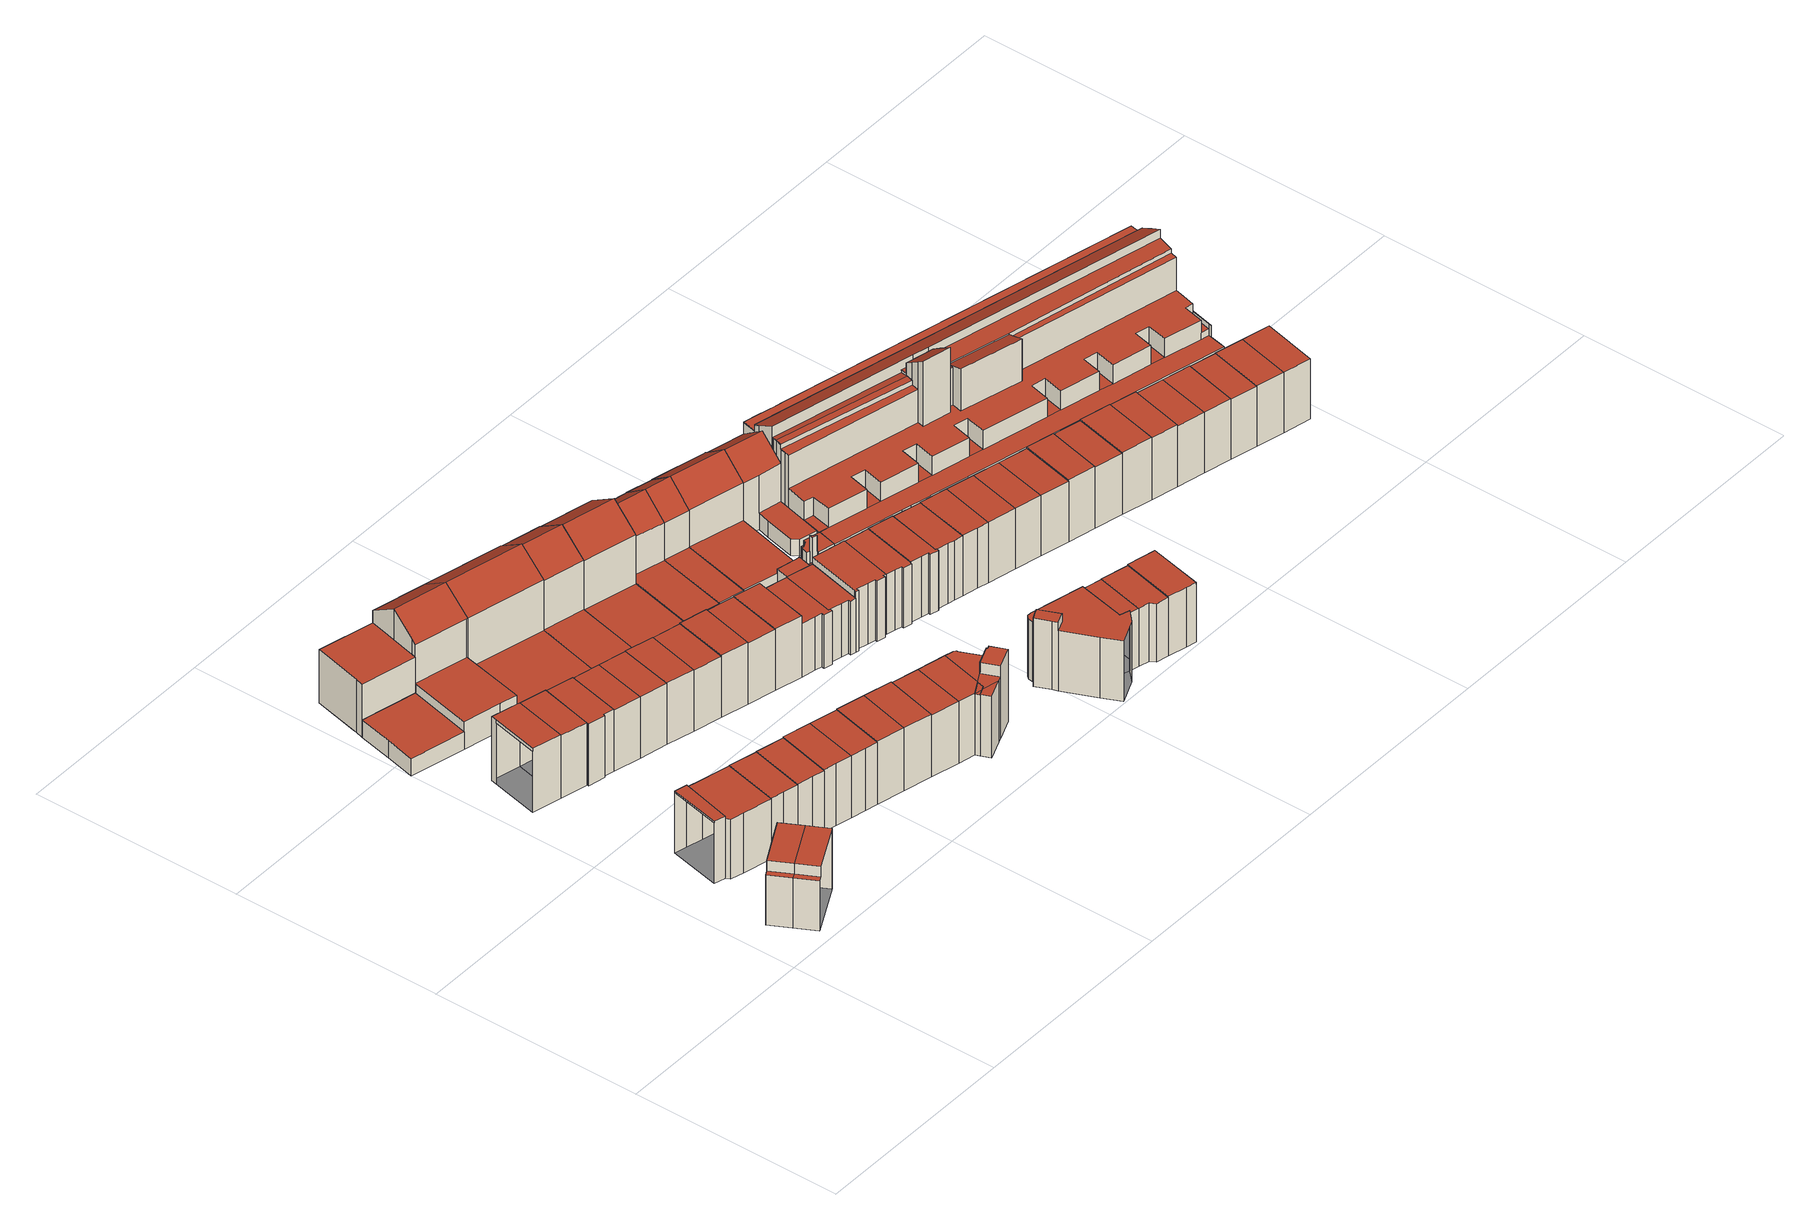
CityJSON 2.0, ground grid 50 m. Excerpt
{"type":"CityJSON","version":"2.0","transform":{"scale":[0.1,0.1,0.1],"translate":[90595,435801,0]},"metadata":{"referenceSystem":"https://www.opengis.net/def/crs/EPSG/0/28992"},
"CityObjects":{
"building1":{"type":"Building","attributes":{"TerrainHeight":1.31,"bron_tex":"UltraCAM-X 10cm juni 2008","voll_tex":"complete","bron_geo":"Lidar 15-30 punten - nov. 2008","status":"1"},"geometry":[{"type":"MultiSurface","lod":"2","boundaries":[[[0,1,2,3,4]],[[5,6,7,8]],[[9,10,11,12,13]],[[5,8,14,9]],[[6,5,9,13]],[[0,4,10,14]],[[4,3,11,10]],[[3,2,12,11]],[[1,0,8,7]]],"semantics":{"surfaces":[{"type":"RoofSurface"},{"type":"GroundSurface"},{"type":"WallSurface"}],"values":[0,0,1,2,2,2,2,2,2]}}]},
"building2":{"type":"Building","attributes":{"TerrainHeight":1.35,"bron_tex":"UltraCAM-X 10cm juni 2008","voll_tex":"complete","bron_geo":"Lidar 15-30 punten - nov. 2008","status":"1"},"geometry":[{"type":"MultiSurface","lod":"2","boundaries":[[[2,1,15,16,17]],[[7,6,18,19]],[[13,12,20,21,22]],[[18,6,13,22]],[[2,17,20,12]],[[17,16,21,20]],[[15,1,7,19]]],"semantics":{"surfaces":[{"type":"RoofSurface"},{"type":"GroundSurface"},{"type":"WallSurface"}],"values":[0,0,1,2,2,2,2]}}]},
"building3":{"type":"Building","attributes":{"TerrainHeight":1.08,"bron_tex":"UltraCAM-X 10cm juni 2008","voll_tex":"complete","bron_geo":"Lidar 15-30 punten - nov. 2008","status":"1"},"geometry":[{"type":"MultiSurface","lod":"2","boundaries":[[[23,24,25,26,27,28,29]],[[30,31,32,33]],[[34,35,36,37,38,39,40,41]],[[29,28,41,42]],[[28,27,34,41]],[[26,25,36,35]],[[25,24,37,36]],[[24,23,38,37]],[[31,30,43,44]],[[30,33,42,40]],[[33,32,23,29]],[[32,31,39,38]]],"semantics":{"surfaces":[{"type":"RoofSurface"},{"type":"GroundSurface"},{"type":"WallSurface"}],"values":[0,0,1,2,2,2,2,2,2,2,2,2]}}]},
"building4":{"type":"Building","attributes":{"TerrainHeight":0.56,"bron_tex":"UltraCAM-X 10cm juni 2008","voll_tex":"complete","bron_geo":"Lidar 15-30 punten - nov. 2008","status":"1"},"geometry":[{"type":"MultiSurface","lod":"2","boundaries":[[[45,46,47,48,49]],[[50,51,52,53,54]],[[45,49,55,56]],[[49,48,51,50]],[[48,47,52,51]],[[47,46,57,58]],[[46,45,54,53]]],"semantics":{"surfaces":[{"type":"RoofSurface"},{"type":"GroundSurface"},{"type":"WallSurface"}],"values":[0,1,2,2,2,2,2]}}]},
"building5":{"type":"Building","attributes":{"TerrainHeight":1.03,"bron_tex":"UltraCAM-X 10cm juni 2008","voll_tex":"complete","bron_geo":"Lidar 15-30 punten - nov. 2008","status":"1"},"geometry":[{"type":"MultiSurface","lod":"2","boundaries":[[[59,60,61,62,63]],[[34,64,65,66,35]],[[60,59,27,26]],[[59,63,64,34]],[[62,61,66,65]],[[61,60,35,66]]],"semantics":{"surfaces":[{"type":"RoofSurface"},{"type":"GroundSurface"},{"type":"WallSurface"}],"values":[0,1,2,2,2,2]}}]},
"building6":{"type":"Building","attributes":{"TerrainHeight":0.66,"bron_tex":"UltraCAM-X 10cm juni 2008","voll_tex":"complete","bron_geo":"Lidar 15-30 punten - nov. 2008","status":"1"},"geometry":[{"type":"MultiSurface","lod":"2","boundaries":[[[58,57,67,68]],[[52,69,70,53]],[[58,68,69,52]],[[68,67,71,72]],[[67,57,53,70]]],"semantics":{"surfaces":[{"type":"RoofSurface"},{"type":"GroundSurface"},{"type":"WallSurface"}],"values":[0,1,2,2,2]}}]},
"building7":{"type":"Building","attributes":{"TerrainHeight":0.16,"bron_tex":"UltraCAM-X 10cm juni 2008","voll_tex":"complete","bron_geo":"Lidar 15-30 punten - nov. 2008","status":"1"},"geometry":[{"type":"MultiSurface","lod":"2","boundaries":[[[73,74,75,76,77,78]],[[79,80,81,82,83]],[[84,85,86,87,88,89,90,91]],[[79,83,89,88]],[[83,82,92,89]],[[82,81,93,92]],[[81,80,87,93]],[[80,79,88,87]],[[73,78,94,92]],[[78,77,84,94]],[[77,76,85,84]],[[75,74,93,86]],[[74,73,92,93]]],"semantics":{"surfaces":[{"type":"RoofSurface"},{"type":"GroundSurface"},{"type":"WallSurface"}],"values":[0,0,1,2,2,2,2,2,2,2,2,2,2]}}]},
"building8":{"type":"Building","attributes":{"TerrainHeight":0.89,"bron_tex":"UltraCAM-X 10cm juni 2008","voll_tex":"complete","bron_geo":"Lidar 15-30 punten - nov. 2008","status":"1"},"geometry":[{"type":"MultiSurface","lod":"2","boundaries":[[[95,96,97,98,99]],[[64,100,101,102,65]],[[96,95,63,62]],[[95,99,100,64]],[[98,97,102,101]],[[97,96,65,102]]],"semantics":{"surfaces":[{"type":"RoofSurface"},{"type":"GroundSurface"},{"type":"WallSurface"}],"values":[0,1,2,2,2,2]}}]},
"building9":{"type":"Building","attributes":{"TerrainHeight":0.61,"bron_tex":"UltraCAM-X 10cm juni 2008","voll_tex":"complete","bron_geo":"Lidar 15-30 punten - nov. 2008","status":"1"},"geometry":[{"type":"MultiSurface","lod":"2","boundaries":[[[71,103,104,105,106,107,108,72]],[[69,109,110,111,112,113,114,70]],[[72,108,109,69]],[[108,107,115,116]],[[107,106,111,110]],[[106,105,112,111]],[[105,104,113,112]],[[104,103,114,113]],[[103,71,70,114]]],"semantics":{"surfaces":[{"type":"RoofSurface"},{"type":"GroundSurface"},{"type":"WallSurface"}],"values":[0,1,2,2,2,2,2,2,2]}}]},
"building10":{"type":"Building","attributes":{"TerrainHeight":0.65,"bron_tex":"UltraCAM-X 10cm juni 2008","voll_tex":"complete","bron_geo":"Lidar 15-30 punten - nov. 2008","status":"1"},"geometry":[{"type":"MultiSurface","lod":"2","boundaries":[[[117,118,119,120,121]],[[100,122,123,124,101]],[[118,117,99,98]],[[117,121,122,100]],[[120,119,124,123]],[[119,118,101,124]]],"semantics":{"surfaces":[{"type":"RoofSurface"},{"type":"GroundSurface"},{"type":"WallSurface"}],"values":[0,1,2,2,2,2]}}]},
"building11":{"type":"Building","attributes":{"TerrainHeight":0.77,"bron_tex":"UltraCAM-X 10cm juni 2008","voll_tex":"complete","bron_geo":"Lidar 15-30 punten - nov. 2008","status":"1"},"geometry":[{"type":"MultiSurface","lod":"2","boundaries":[[[116,115,125,126]],[[109,127,128,110]],[[116,126,127,109]],[[125,115,110,128]]],"semantics":{"surfaces":[{"type":"RoofSurface"},{"type":"GroundSurface"},{"type":"WallSurface"}],"values":[0,1,2,2]}}]},
"building12":{"type":"Building","attributes":{"TerrainHeight":0.19,"bron_tex":"UltraCAM-X 10cm juni 2008","voll_tex":"complete","bron_geo":"Lidar 15-30 punten - nov. 2008","status":"1"},"geometry":[{"type":"MultiSurface","lod":"2","boundaries":[[[129,130,131,132,133,134]],[[135,133,132,136]],[[137,138,139,140,141]],[[142,143,144,145,146]],[[85,147,148,149,150,151,87,86]],[[129,134,86,93]],[[134,133,152,75]],[[131,130,146,145]],[[130,129,93,153]],[[133,135,76,152]],[[135,136,147,85]],[[137,141,93,87]],[[141,140,153,93]],[[140,139,142,146]],[[139,138,151,150]],[[138,137,87,151]]],"semantics":{"surfaces":[{"type":"RoofSurface"},{"type":"GroundSurface"},{"type":"WallSurface"}],"values":[0,0,0,0,1,2,2,2,2,2,2,2,2,2,2,2]}}]},
"building13":{"type":"Building","attributes":{"TerrainHeight":0.59,"bron_tex":"UltraCAM-X 10cm juni 2008","voll_tex":"complete","bron_geo":"Lidar 15-30 punten - nov. 2008","status":"1"},"geometry":[{"type":"MultiSurface","lod":"2","boundaries":[[[121,120,154,155,156]],[[122,157,158,159,123]],[[121,156,157,122]],[[155,154,159,158]],[[154,120,123,159]]],"semantics":{"surfaces":[{"type":"RoofSurface"},{"type":"GroundSurface"},{"type":"WallSurface"}],"values":[0,1,2,2,2]}}]},
"building14":{"type":"Building","attributes":{"TerrainHeight":0.84,"bron_tex":"UltraCAM-X 10cm juni 2008","voll_tex":"complete","bron_geo":"Lidar 15-30 punten - nov. 2008","status":"1"},"geometry":[{"type":"MultiSurface","lod":"2","boundaries":[[[126,125,160,161]],[[127,162,163,128]],[[126,161,162,127]],[[160,125,128,163]]],"semantics":{"surfaces":[{"type":"RoofSurface"},{"type":"GroundSurface"},{"type":"WallSurface"}],"values":[0,1,2,2]}}]},
"building15":{"type":"Building","attributes":{"TerrainHeight":0.43,"bron_tex":"UltraCAM-X 10cm juni 2008","voll_tex":"complete","bron_geo":"Lidar 15-30 punten - nov. 2008","status":"1"},"geometry":[{"type":"MultiSurface","lod":"2","boundaries":[[[164,165,166,167]],[[157,168,169,158]],[[165,164,156,155]],[[164,167,168,157]],[[166,165,158,169]]],"semantics":{"surfaces":[{"type":"RoofSurface"},{"type":"GroundSurface"},{"type":"WallSurface"}],"values":[0,1,2,2,2]}}]},
"building16":{"type":"Building","attributes":{"TerrainHeight":0.7,"bron_tex":"UltraCAM-X 10cm juni 2008","voll_tex":"complete","bron_geo":"Lidar 15-30 punten - nov. 2008","status":"1"},"geometry":[{"type":"MultiSurface","lod":"2","boundaries":[[[170,171,172,173]],[[162,174,175,163]],[[171,170,161,160]],[[170,173,174,162]],[[173,172,176,177]],[[172,171,163,175]]],"semantics":{"surfaces":[{"type":"RoofSurface"},{"type":"GroundSurface"},{"type":"WallSurface"}],"values":[0,1,2,2,2,2]}}]},
"building17":{"type":"Building","attributes":{"TerrainHeight":0.4,"bron_tex":"UltraCAM-X 10cm juni 2008","voll_tex":"complete","bron_geo":"Lidar 15-30 punten - nov. 2008","status":"1"},"geometry":[{"type":"MultiSurface","lod":"2","boundaries":[[[167,166,178,179]],[[168,180,181,169]],[[167,179,180,168]],[[179,178,182,183]],[[178,166,169,181]]],"semantics":{"surfaces":[{"type":"RoofSurface"},{"type":"GroundSurface"},{"type":"WallSurface"}],"values":[0,1,2,2,2]}}]},
"building18":{"type":"Building","attributes":{"TerrainHeight":0.18,"bron_tex":"UltraCAM-X 10cm juni 2008","voll_tex":"complete","bron_geo":"Lidar 15-30 punten - nov. 2008","status":"1"},"geometry":[{"type":"MultiSurface","lod":"2","boundaries":[[[132,131,184,185]],[[136,132,185,186]],[[145,144,143,142,187,188,189]],[[147,190,191,192,150,149,148]],[[185,184,193,194]],[[184,131,145,189]],[[136,186,190,147]],[[186,185,194,195]],[[189,188,191,196]],[[188,187,192,191]],[[187,142,150,192]]],"semantics":{"surfaces":[{"type":"RoofSurface"},{"type":"GroundSurface"},{"type":"WallSurface"}],"values":[0,0,0,1,2,2,2,2,2,2,2]}}]},
"building19":{"type":"Building","attributes":{"TerrainHeight":0.8,"bron_tex":"UltraCAM-X 10cm juni 2008","voll_tex":"complete","bron_geo":"Lidar 15-30 punten - nov. 2008","status":"1"},"geometry":[{"type":"MultiSurface","lod":"2","boundaries":[[[177,176,197,198]],[[174,199,200,175]],[[177,198,199,174]],[[197,176,175,200]]],"semantics":{"surfaces":[{"type":"RoofSurface"},{"type":"GroundSurface"},{"type":"WallSurface"}],"values":[0,1,2,2]}}]},
"building20":{"type":"Building","attributes":{"TerrainHeight":0.73,"bron_tex":"UltraCAM-X 10cm juni 2008","voll_tex":"complete","bron_geo":"Lidar 15-30 punten - nov. 2008","status":"1"},"geometry":[{"type":"MultiSurface","lod":"2","boundaries":[[[183,182,201,202]],[[180,203,204,181]],[[183,202,203,180]],[[201,182,181,204]]],"semantics":{"surfaces":[{"type":"RoofSurface"},{"type":"GroundSurface"},{"type":"WallSurface"}],"values":[0,1,2,2]}}]},
"building21":{"type":"Building","attributes":{"TerrainHeight":0.63,"bron_tex":"UltraCAM-X 10cm juni 2008","voll_tex":"complete","bron_geo":"Lidar 15-30 punten - nov. 2008","status":"1"},"geometry":[{"type":"MultiSurface","lod":"2","boundaries":[[[205,206,207,208]],[[199,209,210,200]],[[206,205,198,197]],[[205,208,209,199]],[[208,207,211,212]],[[207,206,200,210]]],"semantics":{"surfaces":[{"type":"RoofSurface"},{"type":"GroundSurface"},{"type":"WallSurface"}],"values":[0,1,2,2,2,2]}}]},
"building22":{"type":"Building","attributes":{"TerrainHeight":0.71,"bron_tex":"UltraCAM-X 10cm juni 2008","voll_tex":"complete","bron_geo":"Lidar 15-30 punten - nov. 2008","status":"1"},"geometry":[{"type":"MultiSurface","lod":"2","boundaries":[[[202,201,213,214,215]],[[216,217,218]],[[216,218,219,220]],[[203,221,222,223,224,204]],[[202,215,221,203]],[[214,213,216,220]],[[213,201,204,224]],[[217,216,224,223]]],"semantics":{"surfaces":[{"type":"RoofSurface"},{"type":"GroundSurface"},{"type":"WallSurface"}],"values":[0,0,0,1,2,2,2,2]}}]},
"building23":{"type":"Building","attributes":{"TerrainHeight":0.41,"bron_tex":"UltraCAM-X 10cm juni 2008","voll_tex":"complete","bron_geo":"Lidar 15-30 punten - nov. 2008","status":"1"},"geometry":[{"type":"MultiSurface","lod":"2","boundaries":[[[195,194,225,226]],[[194,193,227,225]],[[228,229,230,231]],[[190,232,233,192,191]],[[195,226,232,190]],[[226,225,234,235]],[[225,227,236,234]],[[227,193,231,230]],[[228,231,196,192]],[[230,229,237,238]],[[229,228,192,233]]],"semantics":{"surfaces":[{"type":"RoofSurface"},{"type":"GroundSurface"},{"type":"WallSurface"}],"values":[0,0,0,1,2,2,2,2,2,2,2]}}]},
"building24":{"type":"Building","attributes":{"TerrainHeight":0.87,"bron_tex":"UltraCAM-X 10cm juni 2008","voll_tex":"complete","bron_geo":"Lidar 15-30 punten - nov. 2008","status":"1"},"geometry":[{"type":"MultiSurface","lod":"2","boundaries":[[[212,211,239,240]],[[209,241,242,210]],[[212,240,241,209]],[[239,211,210,242]]],"semantics":{"surfaces":[{"type":"RoofSurface"},{"type":"GroundSurface"},{"type":"WallSurface"}],"values":[0,1,2,2]}}]},
"building25":{"type":"Building","attributes":{"TerrainHeight":0.68,"bron_tex":"UltraCAM-X 10cm juni 2008","voll_tex":"complete","bron_geo":"Lidar 15-30 punten - nov. 2008","status":"1"},"geometry":[{"type":"MultiSurface","lod":"2","boundaries":[[[243,244,245,246]],[[214,247,243,246,248,249]],[[215,214,249,250,251,252,253,254,255,256,257,258,259,260,261]],[[262,263,264,265,266,267]],[[268,269,270,271,272,273,274,223,222,221,275,276,277,278,279,280,281,282,283]],[[262,267,250,249]],[[267,266,271,270]],[[266,265,272,271]],[[265,264,273,272]],[[264,263,284,273]],[[263,262,249,248]],[[244,243,218,217]],[[246,245,274,285]],[[245,244,223,274]],[[243,247,219,218]],[[247,214,220,219]],[[248,246,285,284]],[[215,261,275,221]],[[261,260,276,275]],[[260,259,277,276]],[[259,258,278,277]],[[258,257,279,278]],[[257,256,280,279]],[[256,255,281,280]],[[255,254,282,281]],[[254,253,283,282]],[[253,252,268,283]],[[252,251,269,268]],[[251,250,270,269]]],"semantics":{"surfaces":[{"type":"RoofSurface"},{"type":"GroundSurface"},{"type":"WallSurface"}],"values":[0,0,0,0,1,2,2,2,2,2,2,2,2,2,2,2,2,2,2,2,2,2,2,2,2,2,2,2,2]}}]},
"building26":{"type":"Building","attributes":{"TerrainHeight":0.8,"bron_tex":"UltraCAM-X 10cm juni 2008","voll_tex":"complete","bron_geo":"Lidar 15-30 punten - nov. 2008","status":"1"},"geometry":[{"type":"MultiSurface","lod":"2","boundaries":[[[286,287,288,289]],[[241,290,291,242]],[[287,286,240,239]],[[286,289,290,241]],[[289,288,292,293]],[[288,287,242,291]]],"semantics":{"surfaces":[{"type":"RoofSurface"},{"type":"GroundSurface"},{"type":"WallSurface"}],"values":[0,1,2,2,2,2]}}]},
"building27":{"type":"Building","attributes":{"TerrainHeight":0.48,"bron_tex":"UltraCAM-X 10cm juni 2008","voll_tex":"complete","bron_geo":"Lidar 15-30 punten - nov. 2008","status":"1"},"geometry":[{"type":"MultiSurface","lod":"2","boundaries":[[[234,236,294,295,296]],[[235,234,296,297]],[[238,237,298,299]],[[232,300,301,233]],[[296,295,302,303]],[[295,294,304,302]],[[294,236,238,299]],[[235,297,300,232]],[[297,296,303,300]],[[299,298,301,304]],[[298,237,233,301]]],"semantics":{"surfaces":[{"type":"RoofSurface"},{"type":"GroundSurface"},{"type":"WallSurface"}],"values":[0,0,0,1,2,2,2,2,2,2,2]}}]},
"building28":{"type":"Building","attributes":{"TerrainHeight":0.71,"bron_tex":"UltraCAM-X 10cm juni 2008","voll_tex":"complete","bron_geo":"Lidar 15-30 punten - nov. 2008","status":"1"},"geometry":[{"type":"MultiSurface","lod":"2","boundaries":[[[305,306,307,293,292,308,309,310,311]],[[290,312,313,314,315,316,317,318,291]],[[293,307,312,290]],[[305,311,315,314]],[[311,310,316,315]],[[310,309,317,316]],[[309,308,318,317]],[[308,292,291,318]]],"semantics":{"surfaces":[{"type":"RoofSurface"},{"type":"GroundSurface"},{"type":"WallSurface"}],"values":[0,1,2,2,2,2,2,2]}}]},
"building29":{"type":"Building","attributes":{"TerrainHeight":0.63,"bron_tex":"UltraCAM-X 10cm juni 2008","voll_tex":"complete","bron_geo":"Lidar 15-30 punten - nov. 2008","status":"1"},"geometry":[{"type":"MultiSurface","lod":"2","boundaries":[[[319,320,321,322,323,324,325,326]],[[327,328,329,330,331,314,313,312]],[[322,321,307,306]],[[321,320,327,312]],[[320,319,328,327]],[[319,326,329,328]],[[326,325,330,329]],[[325,324,331,330]],[[324,323,314,331]],[[323,322,306,305]]],"semantics":{"surfaces":[{"type":"RoofSurface"},{"type":"GroundSurface"},{"type":"WallSurface"}],"values":[0,1,2,2,2,2,2,2,2,2]}}]},
"building30":{"type":"Building","attributes":{"TerrainHeight":0.46,"bron_tex":"UltraCAM-X 10cm juni 2008","voll_tex":"complete","bron_geo":"Lidar 15-30 punten - nov. 2008","status":"1"},"geometry":[{"type":"MultiSurface","lod":"2","boundaries":[[[332,333,334,335,336]],[[337,338,339,340]],[[340,339,341,342]],[[300,343,344,301]],[[337,340,345,346]],[[338,337,336,335]],[[340,342,300,345]],[[342,341,343,300]],[[333,332,302,301]],[[332,336,346,302]],[[334,333,301,344]]],"semantics":{"surfaces":[{"type":"RoofSurface"},{"type":"GroundSurface"},{"type":"WallSurface"}],"values":[0,0,0,1,2,2,2,2,2,2,2]}}]},
"building31":{"type":"Building","attributes":{"TerrainHeight":0.96,"bron_tex":"UltraCAM-X 10cm juni 2008","voll_tex":"complete","bron_geo":"Lidar 15-30 punten - nov. 2008","status":"1"},"geometry":[{"type":"MultiSurface","lod":"2","boundaries":[[[347,348,349,350,351,352,353,354,355,356,357,358,359]],[[360,361,362,363,364,365,366,367,368,328,327,369]],[[347,359,370,328]],[[359,358,327,370]],[[358,357,371,372]],[[357,356,373,374]],[[356,355,375,376]],[[355,354,362,361]],[[354,353,363,362]],[[353,352,364,363]],[[352,351,365,364]],[[351,350,366,365]],[[350,349,367,366]],[[349,348,368,367]],[[348,347,328,368]]],"semantics":{"surfaces":[{"type":"RoofSurface"},{"type":"GroundSurface"},{"type":"WallSurface"}],"values":[0,1,2,2,2,2,2,2,2,2,2,2,2,2,2]}}]},
"building32":{"type":"Building","attributes":{"TerrainHeight":0.11,"bron_tex":"UltraCAM-X 10cm juni 2008","voll_tex":"complete","bron_geo":"Lidar 15-30 punten - nov. 2008","status":"1"},"geometry":[{"type":"MultiSurface","lod":"2","boundaries":[[[377,378,379,380,381,382]],[[383,384,385,386,387,388,389,390,391,392,393,394,395,396]],[[397,398,399,400,401,402,403,404,405,406,407,408]],[[377,382,404,403]],[[382,381,393,392]],[[381,380,394,393]],[[380,379,395,394]],[[379,378,402,409]],[[378,377,403,402]],[[391,390,406,405]],[[390,389,407,406]],[[389,388,408,407]],[[388,387,397,408]],[[387,386,410,411]],[[386,385,412,410]],[[385,384,400,399]],[[383,396,413,401]],[[396,395,409,413]],[[392,391,405,404]]],"semantics":{"surfaces":[{"type":"RoofSurface"},{"type":"GroundSurface"},{"type":"WallSurface"}],"values":[0,0,1,2,2,2,2,2,2,2,2,2,2,2,2,2,2,2,2]}}]},
"building33":{"type":"Building","attributes":{"TerrainHeight":0.42,"bron_tex":"UltraCAM-X 10cm juni 2008","voll_tex":"complete","bron_geo":"Lidar 15-30 punten - nov. 2008","status":"1"},"geometry":[{"type":"MultiSurface","lod":"2","boundaries":[[[414,415,416,417]],[[339,338,418,419]],[[420,339,419,421]],[[343,422,423,344]],[[419,418,424,425]],[[418,338,414,417]],[[420,341,339]],[[420,421,422,343]],[[421,419,425,422]],[[415,414,335,334]],[[417,416,423,424]],[[416,415,344,423]]],"semantics":{"surfaces":[{"type":"RoofSurface"},{"type":"GroundSurface"},{"type":"WallSurface"}],"values":[0,0,0,1,2,2,2,2,2,2,2,2]}}]},
"building34":{"type":"Building","attributes":{"TerrainHeight":0.43,"bron_tex":"UltraCAM-X 10cm juni 2008","voll_tex":"complete","bron_geo":"Lidar 15-30 punten - nov. 2008","status":"1"},"geometry":[{"type":"MultiSurface","lod":"2","boundaries":[[[372,371,426,427,428,429]],[[430,431,432,433,369,327]],[[372,429,430,327]],[[429,428,434,435]],[[428,427,432,431]],[[427,426,433,432]],[[426,371,374,436]]],"semantics":{"surfaces":[{"type":"RoofSurface"},{"type":"GroundSurface"},{"type":"WallSurface"}],"values":[0,1,2,2,2,2,2]}}]},
"building35":{"type":"Building","attributes":{"TerrainHeight":1.02,"bron_tex":"UltraCAM-X 10cm juni 2008","voll_tex":"complete","bron_geo":"Lidar 15-30 punten - nov. 2008","status":"1"},"geometry":[{"type":"MultiSurface","lod":"2","boundaries":[[[376,375,437,438,439,440,441,442,443]],[[360,444,445,446,447,448,449,450,361]],[[376,443,444,360]],[[442,441,446,445]],[[441,440,447,446]],[[440,439,448,447]],[[439,438,449,448]],[[438,437,450,449]],[[437,375,361,450]]],"semantics":{"surfaces":[{"type":"RoofSurface"},{"type":"GroundSurface"},{"type":"WallSurface"}],"values":[0,1,2,2,2,2,2,2,2]}}]},
"building36":{"type":"Building","attributes":{"TerrainHeight":0.81,"bron_tex":"UltraCAM-X 10cm juni 2008","voll_tex":"complete","bron_geo":"Lidar 15-30 punten - nov. 2008","status":"1"},"geometry":[{"type":"MultiSurface","lod":"2","boundaries":[[[436,374,373,451]],[[369,433,452,360]],[[436,451,452,433]],[[451,373,360,452]]],"semantics":{"surfaces":[{"type":"RoofSurface"},{"type":"GroundSurface"},{"type":"WallSurface"}],"values":[0,1,2,2]}}]},
"building37":{"type":"Building","attributes":{"TerrainHeight":0.63,"bron_tex":"UltraCAM-X 10cm juni 2008","voll_tex":"complete","bron_geo":"Lidar 15-30 punten - nov. 2008","status":"1"},"geometry":[{"type":"MultiSurface","lod":"2","boundaries":[[[453,411,410,412,454,455]],[[456,457,399,398,397]],[[411,453,458,397]],[[453,455,456,458]],[[454,412,399,457]]],"semantics":{"surfaces":[{"type":"RoofSurface"},{"type":"GroundSurface"},{"type":"WallSurface"}],"values":[0,1,2,2,2]}}]},
"building38":{"type":"Building","attributes":{"TerrainHeight":0.37,"bron_tex":"UltraCAM-X 10cm juni 2008","voll_tex":"complete","bron_geo":"Lidar 15-30 punten - nov. 2008","status":"1"},"geometry":[{"type":"MultiSurface","lod":"2","boundaries":[[[459,435,434,460,461]],[[419,462,463,464,465,466]],[[467,468,462,419]],[[422,469,470,471,431,430,423]],[[419,466,422,425]],[[466,465,469,422]],[[465,464,469]],[[464,463,472,473]],[[463,462,474,472]],[[467,419,425,424]],[[462,468,475,474]],[[468,467,461,460]],[[459,461,424,423]],[[460,434,431,471]],[[435,459,423,430]]],"semantics":{"surfaces":[{"type":"RoofSurface"},{"type":"GroundSurface"},{"type":"WallSurface"}],"values":[0,0,0,1,2,2,2,2,2,2,2,2,2,2,2]}}]},
"building39":{"type":"Building","attributes":{"TerrainHeight":0.97,"bron_tex":"UltraCAM-X 10cm juni 2008","voll_tex":"complete","bron_geo":"Lidar 15-30 punten - nov. 2008","status":"1"},"geometry":[{"type":"MultiSurface","lod":"2","boundaries":[[[476,477,478,479,480,481,482,483,484]],[[444,485,486,487,488,489,490,491,445]],[[477,476,443,442]],[[476,484,485,444]],[[484,483,492,493]],[[483,482,494,492]],[[482,481,488,487]],[[481,480,489,488]],[[480,479,490,489]],[[479,478,491,490]],[[478,477,445,491]]],"semantics":{"surfaces":[{"type":"RoofSurface"},{"type":"GroundSurface"},{"type":"WallSurface"}],"values":[0,1,2,2,2,2,2,2,2,2,2]}}]},
"building40":{"type":"Building","attributes":{"TerrainHeight":0.55,"bron_tex":"UltraCAM-X 10cm juni 2008","voll_tex":"complete","bron_geo":"Lidar 15-30 punten - nov. 2008","status":"1"},"geometry":[{"type":"MultiSurface","lod":"2","boundaries":[[[495,496,497,498,499,500]],[[456,501,502,503,504,457]],[[495,500,455,454]],[[500,499,501,456]],[[498,497,503,502]],[[497,496,504,503]],[[496,495,457,504]]],"semantics":{"surfaces":[{"type":"RoofSurface"},{"type":"GroundSurface"},{"type":"WallSurface"}],"values":[0,1,2,2,2,2,2]}}]},
"building41":{"type":"Building","attributes":{"TerrainHeight":0.75,"bron_tex":"UltraCAM-X 10cm juni 2008","voll_tex":"complete","bron_geo":"Lidar 15-30 punten - nov. 2008","status":"1"},"geometry":[{"type":"MultiSurface","lod":"2","boundaries":[[[505,506,507]],[[508,509,510,511,512,513,514,515,516,517,518]],[[519,520,521]],[[522,523,524,525,526,527,528,529,530,531,532,533,534]],[[505,507,526,525]],[[507,506,510,509]],[[506,505,525,524]],[[508,518,528,527]],[[518,517,529,528]],[[517,516,520,519]],[[516,515,532,531]],[[515,514,533,532]],[[513,512,535,536]],[[512,511,523,522]],[[511,510,524,523]],[[509,508,527,526]],[[519,521,530,529]],[[521,520,531,530]]],"semantics":{"surfaces":[{"type":"RoofSurface"},{"type":"GroundSurface"},{"type":"WallSurface"}],"values":[0,0,0,1,2,2,2,2,2,2,2,2,2,2,2,2,2,2]}}]},
"building42":{"type":"Building","attributes":{"TerrainHeight":1.04,"bron_tex":"UltraCAM-X 10cm juni 2008","voll_tex":"complete","bron_geo":"Lidar 15-30 punten - nov. 2008","status":"1"},"geometry":[{"type":"MultiSurface","lod":"2","boundaries":[[[493,492,494,537,538,539,540]],[[485,541,542,543,544,487,486]],[[493,540,541,485]],[[539,538,543,542]],[[538,537,544,543]],[[537,494,487,544]]],"semantics":{"surfaces":[{"type":"RoofSurface"},{"type":"GroundSurface"},{"type":"WallSurface"}],"values":[0,1,2,2,2,2]}}]},
"building43":{"type":"Building","attributes":{"TerrainHeight":0.31,"bron_tex":"UltraCAM-X 10cm juni 2008","voll_tex":"complete","bron_geo":"Lidar 15-30 punten - nov. 2008","status":"1"},"geometry":[{"type":"MultiSurface","lod":"2","boundaries":[[[545,546,547,548,549]],[[501,550,551,552,502]],[[546,545,499,498]],[[545,549,550,501]],[[549,548,553,554]],[[548,547,552,551]],[[547,546,502,552]]],"semantics":{"surfaces":[{"type":"RoofSurface"},{"type":"GroundSurface"},{"type":"WallSurface"}],"values":[0,1,2,2,2,2,2]}}]},
"building44":{"type":"Building","attributes":{"TerrainHeight":0.99,"bron_tex":"UltraCAM-X 10cm juni 2008","voll_tex":"complete","bron_geo":"Lidar 15-30 punten - nov. 2008","status":"1"},"geometry":[{"type":"MultiSurface","lod":"2","boundaries":[[[555,556,557,558,559]],[[541,560,561,562,542]],[[555,559,541,542]],[[559,558,560,541]],[[557,556,562,561]],[[556,555,542,562]]],"semantics":{"surfaces":[{"type":"RoofSurface"},{"type":"GroundSurface"},{"type":"WallSurface"}],"values":[0,1,2,2,2,2]}}]},
"building45":{"type":"Building","attributes":{"TerrainHeight":0.53,"bron_tex":"UltraCAM-X 10cm juni 2008","voll_tex":"complete","bron_geo":"Lidar 15-30 punten - nov. 2008","status":"1"},"geometry":[{"type":"MultiSurface","lod":"2","boundaries":[[[563,564,565,566,567,568]],[[473,472,474,569,570,571]],[[474,475,572,573,569]],[[574,575,576,577,578,579,580,471,470,469]],[[581,582,583,584]],[[585,586,575,583]],[[587,588,589,590]],[[591,587,590,592]],[[593,594,592,595]],[[563,568,579,578]],[[568,567,580,579]],[[566,565,576,592]],[[565,564,577,576]],[[564,563,578,577]],[[473,571,574,469]],[[571,570,575,574]],[[570,569,596,575]],[[569,573,592,596]],[[573,572,567,566]],[[572,475,471,580]]],"semantics":{"surfaces":[{"type":"RoofSurface"},{"type":"GroundSurface"},{"type":"WallSurface"}],"values":[0,0,0,1,2,2,2,2,2,2,2,2,2,2,2,2,2,2,2,2]}}]},
"building46":{"type":"Building","attributes":{"TerrainHeight":1.01,"bron_tex":"UltraCAM-X 10cm juni 2008","voll_tex":"complete","bron_geo":"Lidar 15-30 punten - nov. 2008","status":"1"},"geometry":[{"type":"MultiSurface","lod":"2","boundaries":[[[558,557,597,598]],[[560,599,600,561]],[[558,598,599,560]],[[597,557,561,600]]],"semantics":{"surfaces":[{"type":"RoofSurface"},{"type":"GroundSurface"},{"type":"WallSurface"}],"values":[0,1,2,2]}}]},
"building47":{"type":"Building","attributes":{"TerrainHeight":0.48,"bron_tex":"UltraCAM-X 10cm juni 2008","voll_tex":"complete","bron_geo":"Lidar 15-30 punten - nov. 2008","status":"1"},"geometry":[{"type":"MultiSurface","lod":"2","boundaries":[[[601,602,603,604]],[[605,606,607,608]],[[601,604,605,608]],[[603,602,607,606]],[[602,601,608,607]]],"semantics":{"surfaces":[{"type":"RoofSurface"},{"type":"GroundSurface"},{"type":"WallSurface"}],"values":[0,1,2,2,2]}}]},
"building48":{"type":"Building","attributes":{"TerrainHeight":0.97,"bron_tex":"UltraCAM-X 10cm juni 2008","voll_tex":"complete","bron_geo":"Lidar 15-30 punten - nov. 2008","status":"1"},"geometry":[{"type":"MultiSurface","lod":"2","boundaries":[[[598,597,609,610]],[[599,611,612,600]],[[598,610,611,599]],[[609,597,600,612]]],"semantics":{"surfaces":[{"type":"RoofSurface"},{"type":"GroundSurface"},{"type":"WallSurface"}],"values":[0,1,2,2]}}]},
"building49":{"type":"Building","attributes":{"TerrainHeight":0.96,"bron_tex":"UltraCAM-X 10cm juni 2008","voll_tex":"complete","bron_geo":"Lidar 15-30 punten - nov. 2008","status":"1"},"geometry":[{"type":"MultiSurface","lod":"2","boundaries":[[[610,609,613,614]],[[611,615,616,612]],[[610,614,615,611]],[[613,609,612,616]]],"semantics":{"surfaces":[{"type":"RoofSurface"},{"type":"GroundSurface"},{"type":"WallSurface"}],"values":[0,1,2,2]}}]},
"building50":{"type":"Building","attributes":{"TerrainHeight":0.56,"bron_tex":"UltraCAM-X 10cm juni 2008","voll_tex":"complete","bron_geo":"Lidar 15-30 punten - nov. 2008","status":"1"},"geometry":[{"type":"MultiSurface","lod":"2","boundaries":[[[617,618,619,620]],[[615,621,622,616]],[[618,617,614,613]],[[617,620,621,615]],[[620,619,623,624]],[[619,618,616,622]]],"semantics":{"surfaces":[{"type":"RoofSurface"},{"type":"GroundSurface"},{"type":"WallSurface"}],"values":[0,1,2,2,2,2]}}]},
"building51":{"type":"Building","attributes":{"TerrainHeight":0.77,"bron_tex":"UltraCAM-X 10cm juni 2008","voll_tex":"complete","bron_geo":"Lidar 15-30 punten - nov. 2008","status":"1"},"geometry":[{"type":"MultiSurface","lod":"2","boundaries":[[[624,623,625,626]],[[621,627,628,622]],[[624,626,627,621]],[[625,623,622,628]]],"semantics":{"surfaces":[{"type":"RoofSurface"},{"type":"GroundSurface"},{"type":"WallSurface"}],"values":[0,1,2,2]}}]},
"building52":{"type":"Building","attributes":{"TerrainHeight":0.45,"bron_tex":"UltraCAM-X 10cm juni 2008","voll_tex":"complete","bron_geo":"Lidar 15-30 punten - nov. 2008","status":"1"},"geometry":[{"type":"MultiSurface","lod":"2","boundaries":[[[629,630,631,632]],[[627,633,634,628]],[[630,629,626,625]],[[629,632,633,627]],[[632,631,635,636]],[[631,630,628,634]]],"semantics":{"surfaces":[{"type":"RoofSurface"},{"type":"GroundSurface"},{"type":"WallSurface"}],"values":[0,1,2,2,2,2]}}]},
"building53":{"type":"Building","attributes":{"TerrainHeight":0.56,"bron_tex":"UltraCAM-X 10cm juni 2008","voll_tex":"complete","bron_geo":"Lidar 15-30 punten - nov. 2008","status":"1"},"geometry":[{"type":"MultiSurface","lod":"2","boundaries":[[[636,635,637,638]],[[633,639,640,634]],[[636,638,639,633]],[[638,637,641,642]],[[637,635,634,640]]],"semantics":{"surfaces":[{"type":"RoofSurface"},{"type":"GroundSurface"},{"type":"WallSurface"}],"values":[0,1,2,2,2]}}]},
"building54":{"type":"Building","attributes":{"TerrainHeight":0.36,"bron_tex":"UltraCAM-X 10cm juni 2008","voll_tex":"complete","bron_geo":"Lidar 15-30 punten - nov. 2008","status":"1"},"geometry":[{"type":"MultiSurface","lod":"2","boundaries":[[[643,644,645,646,647]],[[648,649,650,651]],[[652,653,654,655,656,657,658,659]],[[660,661,662]],[[663,664,665,666,667,668]],[[514,513,669,670,671,672]],[[535,673,674,675,676,677,678,679,680,681,682,683,684,685,686,687,688,689,690,691,692,693,694,536]],[[685,684,695,696]],[[687,686,697,698]],[[689,688,699,700]],[[691,690,701,702]],[[693,692,703,704]],[[705,706,707,708,709]],[[683,682,710,711]],[[712,713,714,715,716,717]],[[718,719,720,721]],[[722,723,724,725,726,727,728]],[[729,730,727,731]],[[732,733,734,735,736,737]],[[733,738,739,734]],[[740,741,742]],[[743,744,745,746,747,748,749,750,751,752,753,754,755,756,757,758,759,760,761,762,763,764,765,766,767,768,769,770,771,772,773,774,775,776,777,778,779,780,781,782,783]],[[784,785,786,787,788,789,790,791,792,793,794,795]],[[575,796,797,798,799,800,801,802,606,605,522,534,533,576]],[[663,668,771,770]],[[668,803,719]],[[666,665,648,651]],[[665,664,769,768]],[[664,663,770,769]],[[514,672,576,533]],[[672,671,804,576]],[[669,513,536,694]],[[513,514,533,534]],[[535,536,534,522]],[[678,677,805,806]],[[676,675,802,801]],[[675,674,606,802]],[[674,673,605,606]],[[673,535,522,605]],[[706,705,681,680]],[[712,717,584,807]],[[717,716,582,581]],[[716,715,786,785]],[[715,714,660,662]],[[808,712,807,809]],[[810,808,811,727]],[[713,810,727,726]],[[721,720,723,722]],[[720,803,667]],[[719,718,772,771]],[[777,776,812,804]],[[766,765,742,741]],[[765,764,709,708]],[[764,763,705,709]],[[763,762,682,681]],[[762,761,710,682]],[[761,760,711,710]],[[760,759,683,711]],[[759,758,684,683]],[[758,757,695,684]],[[757,756,696,695]],[[756,755,685,696]],[[755,754,686,685]],[[754,753,697,686]],[[753,752,698,697]],[[752,751,687,698]],[[751,750,688,687]],[[750,749,699,688]],[[749,748,700,699]],[[748,747,689,700]],[[747,746,690,689]],[[746,745,701,690]],[[745,744,702,701]],[[744,743,691,702]],[[743,783,692,691]],[[783,782,703,692]],[[782,781,704,703]],[[781,780,693,704]],[[780,779,694,693]],[[779,778,670,669]],[[778,777,671,670]],[[785,784,586,585]],[[784,795,813,575]],[[795,794,796,813]],[[794,793,814,796]],[[793,792,797,814]],[[792,791,815,797]],[[791,790,798,815]],[[790,789,816,798]],[[789,788,799,816]],[[788,787,800,799]],[[787,786,662,661]],[[649,648,768,767]],[[725,724,651,650]],[[724,723,667,666]],[[729,731,736,735]],[[731,811,809,817]],[[818,730,728]],[[733,732,588,587]],[[732,737,807,589]],[[737,736,817,807]],[[735,734,819,820]],[[738,733,587,591]],[[734,739,821,819]],[[739,738,646,645]],[[652,659,775,774]],[[659,658,645,644]],[[658,657,820,821]],[[657,656,730,729]],[[656,655,722,728]],[[655,654,718,721]],[[654,653,773,772]],[[653,652,774,773]],[[822,742,708,706]],[[740,822,680,678]],[[643,647,595,812]],[[647,646,594,593]],[[644,643,776,775]]],"semantics":{"surfaces":[{"type":"RoofSurface"},{"type":"GroundSurface"},{"type":"WallSurface"}],"values":[0,0,0,0,0,0,0,0,0,0,0,0,0,0,0,0,0,0,0,0,0,0,0,1,2,2,2,2,2,2,2,2,2,2,2,2,2,2,2,2,2,2,2,2,2,2,2,2,2,2,2,2,2,2,2,2,2,2,2,2,2,2,2,2,2,2,2,2,2,2,2,2,2,2,2,2,2,2,2,2,2,2,2,2,2,2,2,2,2,2,2,2,2,2,2,2,2,2,2,2,2,2,2,2,2,2,2,2,2,2,2,2,2,2,2,2,2,2]}}]},
"building55":{"type":"Building","attributes":{"TerrainHeight":0.99,"bron_tex":"UltraCAM-X 10cm juni 2008","voll_tex":"complete","bron_geo":"Lidar 15-30 punten - nov. 2008","status":"1"},"geometry":[{"type":"MultiSurface","lod":"2","boundaries":[[[642,641,823,824]],[[639,825,826,640]],[[642,824,825,639]],[[823,641,640,826]]],"semantics":{"surfaces":[{"type":"RoofSurface"},{"type":"GroundSurface"},{"type":"WallSurface"}],"values":[0,1,2,2]}}]},
"building56":{"type":"Building","attributes":{"TerrainHeight":1,"bron_tex":"UltraCAM-X 10cm juni 2008","voll_tex":"complete","bron_geo":"Lidar 15-30 punten - nov. 2008","status":"1"},"geometry":[{"type":"MultiSurface","lod":"2","boundaries":[[[824,823,827,828]],[[825,829,830,826]],[[824,828,829,825]],[[828,827,831,832]],[[827,823,826,830]]],"semantics":{"surfaces":[{"type":"RoofSurface"},{"type":"GroundSurface"},{"type":"WallSurface"}],"values":[0,1,2,2,2]}}]},
"building57":{"type":"Building","attributes":{"TerrainHeight":1.09,"bron_tex":"UltraCAM-X 10cm juni 2008","voll_tex":"complete","bron_geo":"Lidar 15-30 punten - nov. 2008","status":"1"},"geometry":[{"type":"MultiSurface","lod":"2","boundaries":[[[832,831,833,834]],[[829,835,836,830]],[[832,834,835,829]],[[833,831,830,836]]],"semantics":{"surfaces":[{"type":"RoofSurface"},{"type":"GroundSurface"},{"type":"WallSurface"}],"values":[0,1,2,2]}}]},
"building58":{"type":"Building","attributes":{"TerrainHeight":1.01,"bron_tex":"UltraCAM-X 10cm juni 2008","voll_tex":"complete","bron_geo":"Lidar 15-30 punten - nov. 2008","status":"1"},"geometry":[{"type":"MultiSurface","lod":"2","boundaries":[[[837,838,839,840]],[[835,841,842,836]],[[838,837,834,833]],[[837,840,841,835]],[[839,838,836,842]]],"semantics":{"surfaces":[{"type":"RoofSurface"},{"type":"GroundSurface"},{"type":"WallSurface"}],"values":[0,1,2,2,2]}}]},
"building59":{"type":"Building","attributes":{"TerrainHeight":1,"bron_tex":"UltraCAM-X 10cm juni 2008","voll_tex":"complete","bron_geo":"Lidar 15-30 punten - nov. 2008","status":"1"},"geometry":[{"type":"MultiSurface","lod":"2","boundaries":[[[840,839,843,844]],[[841,845,846,842]],[[840,844,845,841]],[[843,839,842,846]]],"semantics":{"surfaces":[{"type":"RoofSurface"},{"type":"GroundSurface"},{"type":"WallSurface"}],"values":[0,1,2,2]}}]}
},
"vertices":[
[81,132,153],[108,84,153],[214,140,153],[187,189,153],[148,168,153],[70,126,127],[96,78,127],[108,84,127],[81,132,127],[70,126,0],[148,168,0],[187,189,0],[214,140,0],[96,78,0],[81,132,0],
[133,37,153],[239,93,153],[239,94,153],[121,31,127],[133,37,127],[239,94,0],[239,93,0],[121,31,0],
[135,278,152],[139,268,152],[171,260,152],[238,245,152],[267,373,152],[201,388,152],[164,397,152],[135,404,157],[108,285,157],[135,278,157],[164,397,157],[267,373,0],[238,245,0],[171,260,0],[139,268,0],[135,278,0],[108,285,0],[135,404,0],[201,388,0],[164,397,0],[135,404,154],[108,285,154],
[60,701,162],[129,685,161],[157,810,161],[88,826,162],[85,812,162],[85,812,0],[88,826,0],[157,810,0],[129,685,0],[60,701,0],[85,812,155],[60,701,155],[129,685,160],[157,810,160],
[267,373,153],[238,245,153],[270,238,153],[303,230,153],[333,357,153],[333,357,0],[303,230,0],[270,238,0],
[192,670,159],[221,796,159],[221,796,0],[192,670,0],[192,670,157],[221,796,157],
[36,1108,134],[166,1078,134],[169,1089,134],[198,1210,135],[67,1241,135],[41,1126,134],[1,958,44],[131,928,44],[166,1078,44],[36,1108,44],[18,1028,44],[67,1241,0],[198,1210,0],[169,1089,0],[131,928,0],[1,958,0],[18,1028,0],[39,1120,0],[43,1137,0],[36,1108,0],[166,1078,0],[41,1126,0],
[333,357,154],[303,230,154],[341,222,154],[369,215,154],[399,342,154],[399,342,0],[369,215,0],[341,222,0],
[195,670,157],[194,666,157],[233,657,157],[234,661,157],[259,655,157],[287,780,157],[287,780,0],[259,655,0],[234,661,0],[233,657,0],[194,666,0],[195,670,0],[259,655,155],[287,780,155],
[399,342,157],[369,215,157],[399,209,157],[435,200,157],[464,327,157],[464,327,0],[435,200,0],[399,209,0],
[323,640,155],[351,766,155],[351,766,0],[323,640,0],
[166,1078,166],[292,1049,166],[294,1048,166],[309,1115,214],[182,1144,214],[169,1089,174],[198,1210,166],[324,1181,166],[131,928,69],[220,908,69],[260,899,69],[292,1049,69],[166,1078,69],[260,899,39],[284,1007,39],[290,1034,39],[294,1048,39],[292,1049,39],[324,1181,0],[290,1034,0],[284,1007,0],[260,899,0],[220,908,0],[182,1144,134],[292,1049,0],
[471,192,157],[500,186,157],[530,311,157],[530,311,0],[500,186,0],[471,192,0],
[389,625,155],[417,751,155],[417,751,0],[389,625,0],
[530,311,159],[500,186,159],[565,171,159],[595,296,159],[595,296,0],[565,171,0],
[417,751,156],[389,625,156],[454,609,156],[483,735,156],[483,735,0],[454,609,0],[454,609,155],[483,735,155],
[632,156,159],[662,280,159],[662,280,0],[632,156,0],[632,156,156],[662,280,156],
[480,1005,166],[495,1072,214],[511,1138,166],[445,857,39],[477,992,39],[480,1005,39],[511,1138,0],[477,992,0],[445,857,0],[480,1005,164],[495,1072,212],[511,1138,164],[480,1005,0],
[521,594,155],[550,720,155],[550,720,0],[521,594,0],
[699,140,156],[727,265,156],[727,265,0],[699,140,0],
[550,720,157],[521,594,157],[586,578,157],[615,705,157],[615,705,0],[586,578,0],[586,578,154],[615,705,154],
[739,131,156],[770,149,156],[794,250,156],[739,131,155],[743,121,155],[757,127,155],[766,131,155],[770,149,155],[794,250,0],[766,131,0],[743,121,0],[739,131,0],
[593,1049,212],[608,1116,164],[578,983,164],[445,857,40],[544,834,40],[578,983,40],[480,1005,40],[608,1116,0],[544,834,0],[593,1049,211],[608,1116,163],[578,983,163],[544,834,39],[578,983,39],
[653,563,154],[682,690,154],[682,690,0],[653,563,0],
[757,127,156],[743,121,156],[752,99,156],[798,118,156],[766,131,156],[811,123,156],[794,162,156],[837,180,156],[843,187,156],[820,238,156],[820,239,156],[820,240,156],[819,241,156],[818,242,156],[817,243,156],[816,244,156],[815,245,156],[814,245,156],[812,245,156],[794,162,183],[811,123,183],[861,144,183],[845,180,183],[838,177,183],[837,180,183],[820,238,0],[843,187,0],[837,180,0],[838,177,0],[845,180,0],[861,144,0],[752,99,0],[812,245,0],[814,245,0],[815,245,0],[816,244,0],[817,243,0],[818,242,0],[819,241,0],[820,240,0],[820,239,0],[811,123,0],[798,118,0],
[682,690,155],[653,563,155],[717,547,155],[746,675,155],[746,675,0],[717,547,0],[717,547,135],[746,675,135],
[705,953,163],[708,966,172],[721,1020,211],[736,1087,163],[671,805,39],[705,953,39],[736,1087,0],[671,805,0],[708,966,0],[721,1020,0],[705,953,0],
[788,531,135],[784,532,135],[813,660,135],[751,540,135],[767,536,135],[766,530,135],[786,525,135],[813,660,0],[784,532,0],[788,531,0],[786,525,0],[766,530,0],[767,536,0],[751,540,0],
[844,512,136],[875,645,136],[813,660,136],[784,532,136],[788,531,136],[815,525,136],[832,521,136],[831,515,136],[875,645,0],[844,512,0],[831,515,0],[832,521,0],[815,525,0],
[708,966,42],[671,805,42],[756,785,42],[794,952,42],[710,973,42],[710,973,138],[794,952,137],[807,1010,184],[723,1029,184],[820,1068,137],[736,1087,137],[820,1068,0],[756,785,0],[723,1029,0],[710,973,0],
[844,512,153],[851,510,153],[852,516,153],[880,509,153],[897,505,153],[896,500,153],[916,495,153],[917,501,153],[924,499,153],[954,628,153],[930,633,153],[875,645,153],[846,517,153],[954,628,0],[924,499,0],[917,501,0],[916,495,0],[896,500,0],[897,505,0],[880,509,0],[852,516,0],[851,510,0],[930,633,0],[846,517,0],[930,633,54],[875,645,54],[954,628,50],[930,633,50],[924,499,152],[954,628,152],
[977,173,173],[992,138,173],[997,126,173],[1023,137,173],[1002,185,173],[990,180,173],[1050,5,153],[1108,30,153],[1132,54,153],[1109,61,153],[1133,173,153],[1006,202,153],[996,202,153],[989,194,153],[987,184,153],[990,180,153],[1002,185,153],[1023,137,153],[997,126,153],[1031,48,153],[1133,173,0],[1109,61,0],[1132,54,0],[1108,30,0],[1050,5,0],[992,138,0],[977,173,0],[990,180,0],[987,184,0],[989,194,0],[996,202,0],[1006,202,0],[997,126,0],[1109,61,147],[1133,173,147],[1132,54,147],[1031,48,0],
[794,952,43],[756,785,43],[816,771,43],[855,938,43],[855,938,137],[869,996,184],[820,1068,138],[882,1053,138],[882,1053,0],[816,771,0],[855,938,0],[869,996,0],
[949,717,54],[955,741,54],[947,742,54],[899,752,54],[899,752,0],[947,742,0],[955,741,0],[949,717,0],[947,742,43],[899,752,43],[949,717,50],
[946,494,152],[962,490,152],[961,485,152],[981,480,152],[982,485,152],[983,485,152],[1013,615,152],[1013,615,0],[983,485,0],[982,485,0],[981,480,0],[961,485,0],[962,490,0],[946,494,0],
[973,711,50],[973,711,0],
[1148,170,147],[1153,49,147],[1179,163,147],[1179,163,0],[1153,49,0],[1148,170,0],
[816,771,44],[986,906,43],[855,938,44],[1000,965,184],[1005,990,165],[1013,1023,139],[1013,1023,138],[882,1053,139],[855,938,138],[986,906,138],[1013,1023,0],[1005,990,0],[986,906,0],[1005,990,163],[1013,1023,137],[1000,965,183],[986,906,137],
[1013,615,153],[983,485,153],[1010,479,153],[1027,475,153],[1026,470,153],[1046,465,153],[1047,470,153],[1044,471,153],[1073,601,153],[1073,601,0],[1044,471,0],[1047,470,0],[1046,465,0],[1026,470,0],[1027,475,0],[1010,479,0],[1044,471,152],[1073,601,152],[1047,470,152],
[1153,49,148],[1179,43,148],[1186,30,148],[1215,24,148],[1244,148,148],[1179,163,148],[1244,148,0],[1215,24,0],[1186,30,0],[1179,43,0],
[990,737,84],[1001,733,84],[991,744,84],[985,746,44],[991,744,44],[1001,733,44],[1001,729,44],[1039,720,44],[1050,766,44],[1049,766,44],[1011,774,44],[1009,769,44],[995,762,44],[990,762,44],[995,762,37],[1009,769,37],[999,772,37],[1039,720,0],[1001,729,0],[1001,733,0],[990,737,0],[991,744,0],[985,746,0],[990,762,0],[995,762,0],[999,772,0],[1009,769,0],[1011,774,0],[1049,766,0],[1050,766,0],[1039,720,43],[1050,766,43],
[1075,464,152],[1091,460,152],[1111,456,152],[1140,585,152],[1140,585,0],[1111,456,0],[1091,460,0],[1075,464,0],
[1244,148,151],[1215,24,151],[1260,13,151],[1283,8,151],[1311,133,151],[1311,133,0],[1283,8,0],[1260,13,0],[1283,8,147],[1311,133,147],
[1111,456,153],[1148,448,153],[1174,442,153],[1204,571,153],[1140,585,153],[1204,571,0],[1174,442,0],[1148,448,0],
[1000,798,42],[1010,784,42],[1052,774,42],[1079,886,42],[1025,897,42],[1017,868,42],[1093,943,183],[1108,1002,136],[1052,1014,137],[1025,897,137],[1079,886,138],[1052,1014,0],[1108,1002,0],[1052,774,0],[1010,784,0],[1000,798,0],[1017,868,0],[1025,897,0],[1096,955,187],[1100,968,180],[1100,968,0],[1096,955,0],[1100,968,164],[1108,1002,164],[1083,901,186],[1085,908,185],[1085,908,0],[1083,901,0],[1079,886,184],[1079,886,0],[1077,875,173],[1079,886,173],[1077,875,0],[1093,943,0],
[1241,427,153],[1270,555,153],[1270,555,0],[1241,427,0],
[1197,641,35],[1218,636,35],[1228,677,35],[1205,682,35],[1205,682,0],[1228,677,0],[1218,636,0],[1197,641,0],
[1303,413,153],[1332,541,153],[1332,541,0],[1303,413,0],
[1372,397,153],[1401,525,153],[1401,525,0],[1372,397,0],
[1401,525,157],[1372,397,157],[1436,382,157],[1466,510,157],[1466,510,0],[1436,382,0],[1436,382,155],[1466,510,155],
[1503,367,155],[1532,495,155],[1532,495,0],[1503,367,0],
[1532,495,158],[1503,367,158],[1575,350,158],[1605,478,158],[1605,478,0],[1575,350,0],[1575,350,157],[1605,478,157],
[1638,336,157],[1668,463,157],[1668,463,0],[1638,336,0],[1638,336,153],[1668,463,153],
[1073,861,175],[1391,789,175],[1395,807,175],[1079,886,175],[1077,875,175],[1625,736,175],[2027,646,175],[2031,662,175],[1629,749,175],[1388,774,256],[1455,759,256],[1458,774,245],[1462,790,234],[1466,811,219],[1399,825,219],[1395,807,232],[1391,789,245],[2044,721,54],[2058,783,54],[2051,750,54],[1471,746,198],[1619,709,198],[1625,736,188],[1629,749,183],[1481,785,183],[1477,770,189],[1073,761,44],[1083,808,44],[1061,813,44],[1052,774,44],[1205,682,43],[1228,677,43],[1689,570,43],[1994,500,43],[1996,509,43],[2002,539,43],[2003,542,43],[2004,546,43],[1985,550,43],[1896,571,43],[1862,579,43],[1769,600,43],[1736,608,43],[1642,630,43],[1608,637,43],[1451,674,43],[1417,681,43],[1326,702,43],[1292,710,43],[1200,732,43],[1166,739,43],[1073,761,43],[1780,648,43],[1747,656,43],[1653,678,43],[1619,685,43],[1462,721,43],[1428,729,43],[1337,750,43],[1303,758,43],[1211,779,44],[1177,787,44],[1985,550,59],[2004,546,59],[2011,577,59],[2015,595,59],[1996,599,59],[1907,619,43],[1873,627,43],[1086,913,214],[2038,695,214],[2044,721,199],[2051,750,182],[1100,968,182],[1096,955,189],[1458,774,186],[1477,770,186],[1481,785,186],[1462,790,186],[1462,790,185],[1481,785,185],[1629,749,185],[2031,662,186],[2038,695,192],[1469,825,192],[1466,811,189],[1399,825,192],[1466,811,192],[1402,841,192],[1085,908,187],[1083,901,188],[1398,822,188],[1399,825,188],[1402,841,185],[1086,913,186],[1079,886,186],[1395,807,186],[2002,539,73],[2024,632,74],[2015,595,73],[1292,710,91],[1303,758,91],[1337,750,91],[1326,702,91],[1417,681,91],[1428,729,91],[1462,721,91],[1451,674,91],[1608,637,91],[1619,685,91],[1653,678,91],[1642,630,91],[1736,608,91],[1747,656,91],[1780,648,91],[1769,600,91],[1862,579,91],[1873,627,91],[1907,619,91],[1896,571,91],[1985,550,91],[1996,599,91],[2015,595,91],[2024,632,91],[2027,646,91],[1625,736,91],[1619,709,91],[1471,746,91],[1477,770,91],[1458,774,91],[1455,759,91],[1388,774,91],[1391,789,91],[1073,861,91],[1061,813,91],[1083,808,91],[1073,761,91],[1166,739,91],[1177,787,91],[1211,779,91],[1200,732,91],[1108,1002,166],[1100,968,166],[2051,750,166],[2058,783,166],[1230,974,166],[1203,980,166],[1180,985,166],[1172,987,166],[1167,988,166],[1139,995,166],[1118,1000,166],[1115,1000,166],[1118,1000,0],[1167,988,0],[1180,985,0],[1230,974,0],[2058,783,0],[1994,500,0],[1689,570,0],[1479,778,186],[1061,813,0],[1996,509,36],[2002,539,36],[1086,913,0],[1431,834,214],[1431,834,0],[1469,825,214],[1431,834,192],[1073,861,0],[1115,1000,0],[1139,995,0],[1172,987,0],[1203,980,0],[1402,841,0],[1469,824,192],[1398,822,0],[1399,825,0],[1395,807,0],[2004,546,73],
[1705,321,153],[1734,448,153],[1734,448,0],[1705,321,0],
[1770,306,153],[1800,433,153],[1800,433,0],[1770,306,0],[1770,306,152],[1800,433,152],
[1833,291,152],[1863,418,152],[1863,418,0],[1833,291,0],
[1863,418,153],[1833,291,153],[1899,276,153],[1928,403,153],[1928,403,0],[1899,276,0],
[1965,261,153],[1995,388,153],[1995,388,0],[1965,261,0]
]}
